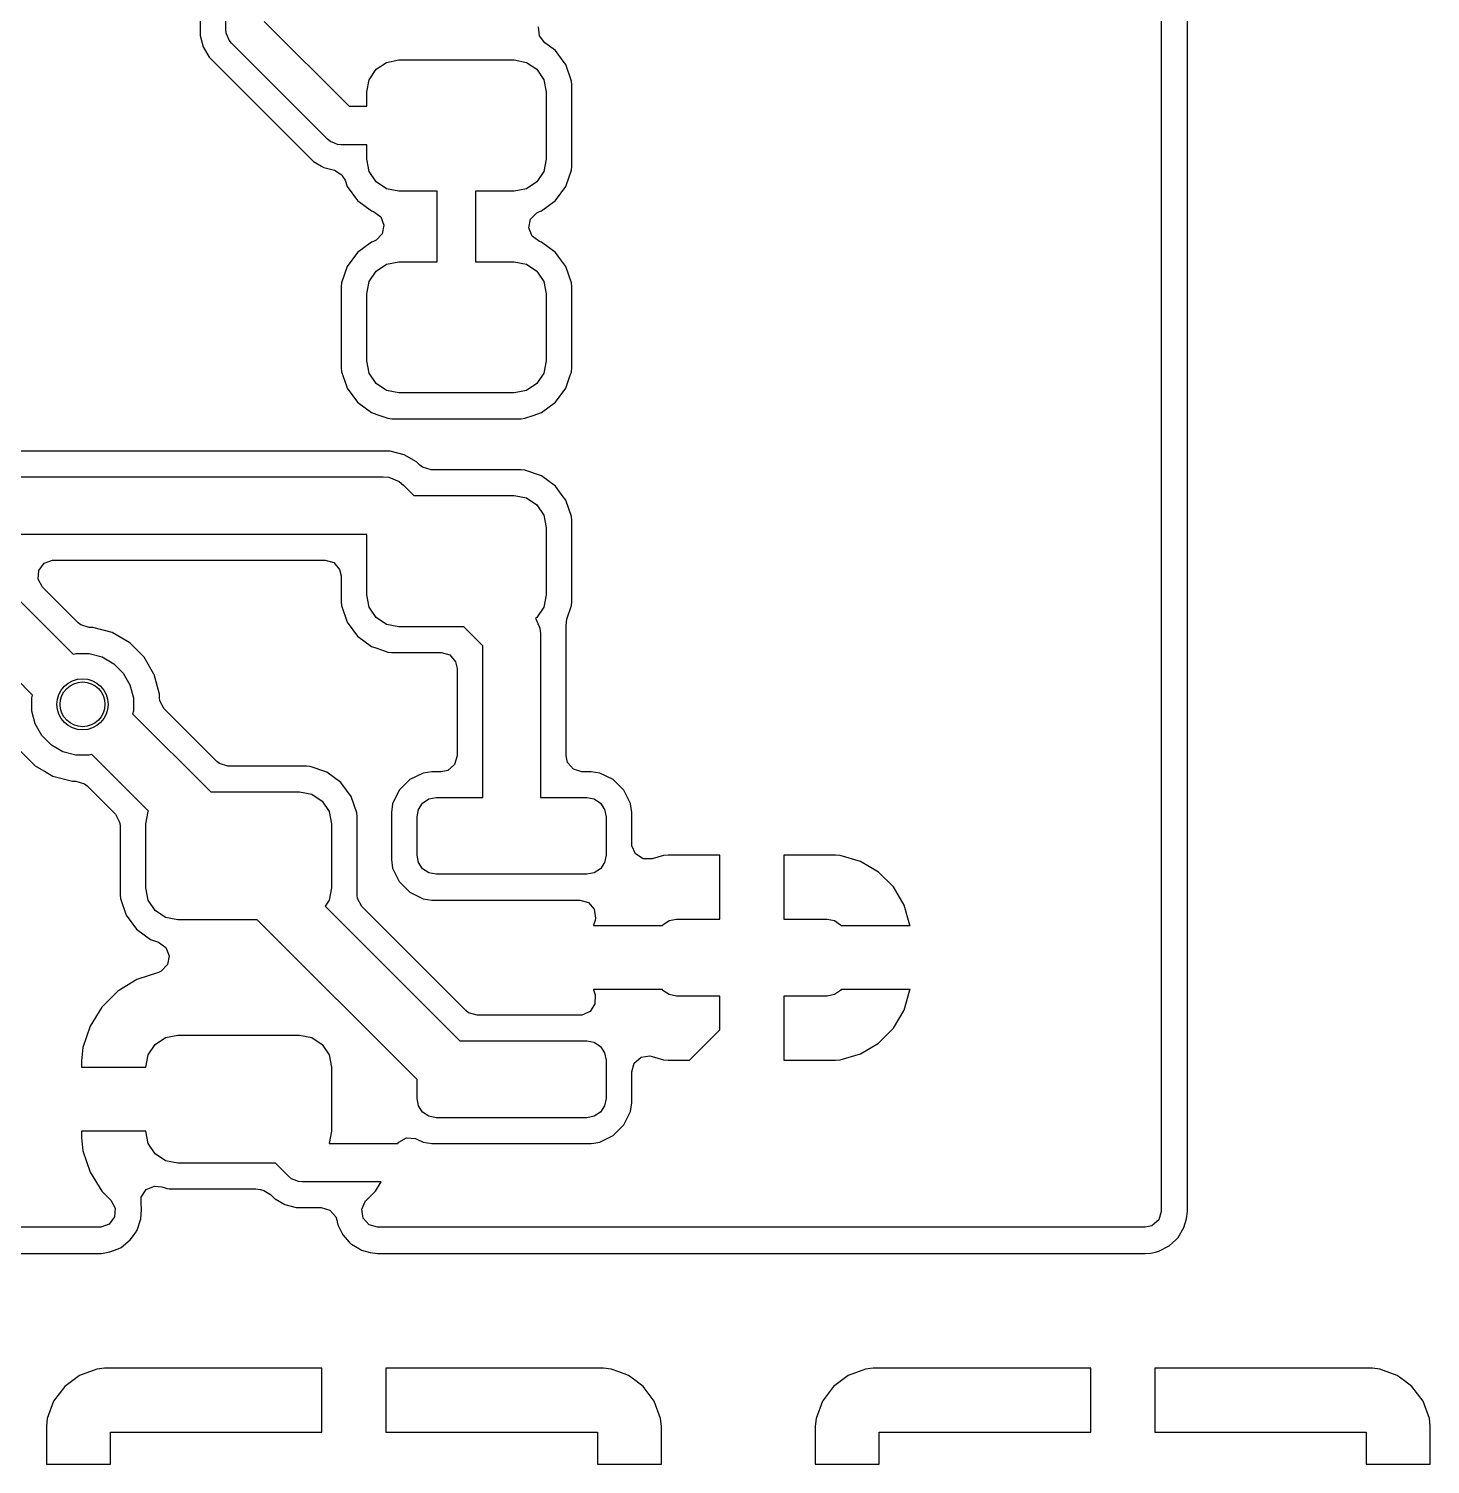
# Model space of a CAD drawing. Header units: inches. Extents: x -2.56 to 2.56, y -2.56 to 2.56.
# Drawn here: x -0.8401 to -0.4094, y 0.7461 to 1.1872 of the extents above; entities that cross this region are included whole.
import ezdxf

# ---------------------------------------------------------------- set-up
doc = ezdxf.new("R2010")
doc.units = ezdxf.units.IN
doc.header["$MEASUREMENT"] = 0
doc.layers.add('BLACK', color=250, linetype='CONTINUOUS')

msp = doc.modelspace()

# ---------------------------------------------------------------- linework, layer by layer
at = {"layer": 'BLACK', "linetype": 'CONTINUOUS'}
for p, q in [((-0.49213, 1.82778), (-0.49213, 0.82378)), ((-0.48404, 1.16741), (-0.48404, 1.32078)), ((-0.77953, 1.18701), (-0.77953, 1.29921)), ((-0.78742, 1.29147), (-0.78742, 1.18519)), ((-0.77941, 1.18586), (-0.77953, 1.18701)), ((-0.76772, 1.18945), (-0.74165, 1.16339)), ((-0.68318, 1.18509), (-0.6834, 1.18784)), ((-0.78742, 1.18519), (-0.78679, 1.18284)), ((-0.78679, 1.18284), (-0.78648, 1.18168)), ((-0.77905, 1.18497), (-0.77941, 1.18586)), ((-0.77853, 1.18373), (-0.77905, 1.18497)), ((-0.7778, 1.18283), (-0.77853, 1.18373)), ((-0.74827, 1.1533), (-0.7778, 1.18283)), ((-0.68152, 1.1829), (-0.68318, 1.18509)), ((-0.67826, 1.1805), (-0.68152, 1.1829)), ((-0.78648, 1.18168), (-0.78648, 1.18168)), ((-0.78648, 1.18168), (-0.78466, 1.17854)), ((-0.78466, 1.17854), (-0.78466, 1.17853)), ((-0.78466, 1.17853), (-0.78466, 1.17853)), ((-0.78466, 1.17853), (-0.75257, 1.14644)), ((-0.6759, 1.1773), (-0.67826, 1.1805)), ((-0.73547, 1.17158), (-0.73334, 1.17477)), ((-0.73334, 1.17477), (-0.73014, 1.17691)), ((-0.73014, 1.17691), (-0.72638, 1.17766)), ((-0.72638, 1.17766), (-0.69094, 1.17766)), ((-0.69094, 1.17766), (-0.68718, 1.17691)), ((-0.68718, 1.17691), (-0.68399, 1.17477)), ((-0.68399, 1.17477), (-0.68185, 1.17158)), ((-0.67509, 1.1762), (-0.6759, 1.1773)), ((-0.67332, 1.17115), (-0.67509, 1.1762)), ((-0.67509, 1.1762), (-0.67509, 1.1762)), ((-0.73622, 1.16781), (-0.73547, 1.17158)), ((-0.68185, 1.17158), (-0.6811, 1.16781)), ((-0.67321, 1.16995), (-0.67332, 1.17115)), ((-0.67332, 1.17115), (-0.67332, 1.17115)), ((-0.67321, 1.14501), (-0.67321, 1.16995)), ((-0.73622, 1.16339), (-0.73622, 1.16781)), ((-0.6811, 1.16781), (-0.6811, 1.14715)), ((-0.48404, 1.08456), (-0.48404, 1.16741)), ((-0.74165, 1.16339), (-0.73622, 1.16339)), ((-0.74738, 1.15257), (-0.74827, 1.1533)), ((-0.74613, 1.15205), (-0.74738, 1.15257)), ((-0.74525, 1.15169), (-0.74613, 1.15205)), ((-0.74409, 1.15157), (-0.74525, 1.15169)), ((-0.73622, 1.15157), (-0.74409, 1.15157)), ((-0.73622, 1.14715), (-0.73622, 1.15157)), ((-0.73547, 1.14338), (-0.73622, 1.14715)), ((-0.6811, 1.14715), (-0.68185, 1.14338)), ((-0.75257, 1.14644), (-0.75009, 1.14501)), ((-0.75009, 1.14501), (-0.74942, 1.14462)), ((-0.74942, 1.14462), (-0.74608, 1.14373)), ((-0.74608, 1.14373), (-0.74592, 1.14367)), ((-0.74592, 1.14367), (-0.74493, 1.14297)), ((-0.74493, 1.14297), (-0.7439, 1.14234)), ((-0.73334, 1.14019), (-0.73547, 1.14338)), ((-0.68185, 1.14338), (-0.68399, 1.14019)), ((-0.67404, 1.14174), (-0.67332, 1.14381)), ((-0.67332, 1.14381), (-0.67321, 1.14501)), ((-0.67332, 1.14381), (-0.67332, 1.14381)), ((-0.7439, 1.14234), (-0.74379, 1.14216)), ((-0.74379, 1.14216), (-0.74368, 1.14208)), ((-0.74368, 1.14208), (-0.74354, 1.14174)), ((-0.74354, 1.14174), (-0.7429, 1.14067)), ((-0.7429, 1.14067), (-0.74224, 1.13876)), ((-0.74224, 1.13876), (-0.73906, 1.13446)), ((-0.73014, 1.13805), (-0.73334, 1.14019)), ((-0.68399, 1.14019), (-0.68718, 1.13805)), ((-0.67826, 1.13446), (-0.67509, 1.13876)), ((-0.67509, 1.13876), (-0.67404, 1.14174)), ((-0.73906, 1.13446), (-0.73476, 1.13129)), ((-0.72638, 1.1373), (-0.73014, 1.13805)), ((-0.71457, 1.1373), (-0.72638, 1.1373)), ((-0.71457, 1.11565), (-0.71457, 1.1373)), ((-0.69094, 1.1373), (-0.70276, 1.1373)), ((-0.70276, 1.1373), (-0.70276, 1.11565)), ((-0.68718, 1.13805), (-0.69094, 1.1373)), ((-0.68256, 1.13129), (-0.67826, 1.13446)), ((-0.73476, 1.13129), (-0.73418, 1.13108)), ((-0.73418, 1.13108), (-0.73194, 1.12948)), ((-0.73194, 1.12948), (-0.73093, 1.12692)), ((-0.68586, 1.12873), (-0.68396, 1.13071)), ((-0.68396, 1.13071), (-0.68314, 1.13108)), ((-0.68314, 1.13108), (-0.68256, 1.13129)), ((-0.73093, 1.12692), (-0.73146, 1.12422)), ((-0.68639, 1.12603), (-0.68586, 1.12873)), ((-0.68538, 1.12347), (-0.68639, 1.12603)), ((-0.73476, 1.12167), (-0.73906, 1.11849)), ((-0.73418, 1.12187), (-0.73476, 1.12167)), ((-0.73476, 1.12167), (-0.73476, 1.12167)), ((-0.73476, 1.12167), (-0.73476, 1.12167)), ((-0.73336, 1.12224), (-0.73418, 1.12187)), ((-0.73146, 1.12422), (-0.73336, 1.12224)), ((-0.68314, 1.12187), (-0.68538, 1.12347)), ((-0.68256, 1.12167), (-0.68314, 1.12187)), ((-0.67826, 1.11849), (-0.68256, 1.12167)), ((-0.68256, 1.12167), (-0.68256, 1.12167)), ((-0.73906, 1.11849), (-0.74224, 1.11419)), ((-0.67657, 1.11619), (-0.67826, 1.11849)), ((-0.67509, 1.11419), (-0.67657, 1.11619)), ((-0.74224, 1.11419), (-0.744, 1.10914)), ((-0.74224, 1.11419), (-0.74224, 1.11419)), ((-0.73547, 1.10957), (-0.73334, 1.11277)), ((-0.73334, 1.11277), (-0.73014, 1.1149)), ((-0.73014, 1.1149), (-0.72638, 1.11565)), ((-0.72638, 1.11565), (-0.71457, 1.11565)), ((-0.70276, 1.11565), (-0.69094, 1.11565)), ((-0.69094, 1.11565), (-0.68718, 1.1149)), ((-0.68718, 1.1149), (-0.68399, 1.11277)), ((-0.68399, 1.11277), (-0.68185, 1.10957)), ((-0.67332, 1.10914), (-0.67509, 1.11419)), ((-0.67509, 1.11419), (-0.67509, 1.11419)), ((-0.744, 1.10914), (-0.74411, 1.10794)), ((-0.74411, 1.10794), (-0.74411, 1.083)), ((-0.744, 1.10914), (-0.744, 1.10914)), ((-0.73622, 1.10581), (-0.73547, 1.10957)), ((-0.68185, 1.10957), (-0.6811, 1.10581)), ((-0.67321, 1.10794), (-0.67332, 1.10914)), ((-0.67332, 1.10914), (-0.67332, 1.10914)), ((-0.67321, 1.083), (-0.67321, 1.10794)), ((-0.73622, 1.08514), (-0.73622, 1.10581)), ((-0.6811, 1.10581), (-0.6811, 1.08514)), ((-0.74411, 1.083), (-0.744, 1.0818)), ((-0.744, 1.0818), (-0.744, 1.0818)), ((-0.744, 1.0818), (-0.74248, 1.07746)), ((-0.73547, 1.08137), (-0.73622, 1.08514)), ((-0.73334, 1.07818), (-0.73547, 1.08137)), ((-0.68185, 1.08137), (-0.68399, 1.07818)), ((-0.6811, 1.08514), (-0.68185, 1.08137)), ((-0.67391, 1.08013), (-0.67332, 1.0818)), ((-0.67332, 1.0818), (-0.67321, 1.083)), ((-0.67332, 1.0818), (-0.67332, 1.0818)), ((-0.48404, 0.93119), (-0.48404, 1.08456)), ((-0.74248, 1.07746), (-0.74224, 1.07676)), ((-0.74224, 1.07676), (-0.73906, 1.07245)), ((-0.73014, 1.07604), (-0.73334, 1.07818)), ((-0.68399, 1.07818), (-0.68718, 1.07604)), ((-0.67826, 1.07245), (-0.67509, 1.07676)), ((-0.67509, 1.07676), (-0.67391, 1.08013)), ((-0.73906, 1.07245), (-0.73476, 1.06928)), ((-0.72638, 1.0753), (-0.73014, 1.07604)), ((-0.69094, 1.0753), (-0.72638, 1.0753)), ((-0.68718, 1.07604), (-0.69094, 1.0753)), ((-0.68256, 1.06928), (-0.67826, 1.07245)), ((-0.73476, 1.06928), (-0.73308, 1.06869)), ((-0.73308, 1.06869), (-0.72971, 1.06751)), ((-0.68761, 1.06751), (-0.68509, 1.0684)), ((-0.68509, 1.0684), (-0.68256, 1.06928)), ((-0.72971, 1.06751), (-0.72851, 1.0674)), ((-0.72851, 1.0674), (-0.72851, 1.0674)), ((-0.72851, 1.0674), (-0.68881, 1.0674)), ((-0.68881, 1.0674), (-0.68761, 1.06751)), ((-0.68761, 1.06751), (-0.68761, 1.06751)), ((-0.72898, 1.05746), (-0.85213, 1.05746)), ((-0.72472, 1.05632), (-0.72898, 1.05746)), ((-0.7209, 1.05411), (-0.72472, 1.05632)), ((-0.7199, 1.05312), (-0.7209, 1.05411)), ((-0.7209, 1.05411), (-0.7209, 1.05411)), ((-0.71909, 1.05247), (-0.7199, 1.05312)), ((-0.71645, 1.05169), (-0.71909, 1.05247)), ((-0.68881, 1.05169), (-0.71645, 1.05169)), ((-0.68761, 1.05158), (-0.68881, 1.05169)), ((-0.68881, 1.05169), (-0.68881, 1.05169)), ((-0.68256, 1.04981), (-0.68761, 1.05158)), ((-0.85433, 1.04957), (-0.73118, 1.04957)), ((-0.73118, 1.04957), (-0.72945, 1.0494)), ((-0.72945, 1.0494), (-0.72945, 1.0494)), ((-0.72945, 1.0494), (-0.72626, 1.04807)), ((-0.72626, 1.04807), (-0.72492, 1.04697)), ((-0.72492, 1.04697), (-0.72174, 1.0438)), ((-0.67826, 1.04664), (-0.68256, 1.04981)), ((-0.68256, 1.04981), (-0.68256, 1.04981)), ((-0.67614, 1.04377), (-0.67826, 1.04664)), ((-0.72174, 1.0438), (-0.69094, 1.0438)), ((-0.69094, 1.0438), (-0.68718, 1.04305)), ((-0.68718, 1.04305), (-0.68399, 1.04092)), ((-0.67509, 1.04234), (-0.67614, 1.04377)), ((-0.67332, 1.03729), (-0.67509, 1.04234)), ((-0.67509, 1.04234), (-0.67509, 1.04234)), ((-0.68399, 1.04092), (-0.68185, 1.03772)), ((-0.68185, 1.03772), (-0.6811, 1.03396)), ((-0.67321, 1.03609), (-0.67332, 1.03729)), ((-0.67332, 1.03729), (-0.67332, 1.03729)), ((-0.6811, 1.03396), (-0.6811, 1.01329)), ((-0.67321, 1.01115), (-0.67321, 1.03609)), ((-0.73622, 1.03185), (-0.85433, 1.03185)), ((-0.73622, 1.01329), (-0.73622, 1.03185)), ((-0.83534, 1.02298), (-0.83277, 1.02394)), ((-0.83277, 1.02394), (-0.83242, 1.02396)), ((-0.83242, 1.02396), (-0.749, 1.02396)), ((-0.749, 1.02396), (-0.74636, 1.02318)), ((-0.83719, 1.01804), (-0.83699, 1.02078)), ((-0.83699, 1.02078), (-0.83534, 1.02298)), ((-0.74636, 1.02318), (-0.74456, 1.0211)), ((-0.74456, 1.0211), (-0.74411, 1.01907)), ((-0.84838, 1.01697), (-0.82641, 0.995)), ((-0.83587, 1.01562), (-0.83719, 1.01804)), ((-0.82492, 1.00468), (-0.83587, 1.01562)), ((-0.74411, 1.01907), (-0.74411, 1.01115)), ((-0.74411, 1.01115), (-0.744, 1.00995)), ((-0.73547, 1.00952), (-0.73622, 1.01329)), ((-0.6811, 1.01329), (-0.68185, 1.00952)), ((-0.67332, 1.00995), (-0.67321, 1.01115)), ((-0.744, 1.00995), (-0.744, 1.00995)), ((-0.744, 1.00995), (-0.74224, 1.00491)), ((-0.73334, 1.00633), (-0.73547, 1.00952)), ((-0.73014, 1.00419), (-0.73334, 1.00633)), ((-0.68399, 1.00633), (-0.68433, 1.0061)), ((-0.68433, 1.0061), (-0.68329, 1.00357)), ((-0.68185, 1.00952), (-0.68399, 1.00633)), ((-0.67477, 1.00582), (-0.67332, 1.00995)), ((-0.67332, 1.00995), (-0.67332, 1.00995)), ((-0.83894, 0.98247), (-0.85831, 1.00185)), ((-0.82411, 1.00402), (-0.82492, 1.00468)), ((-0.82147, 1.00325), (-0.82411, 1.00402)), ((-0.82043, 1.00325), (-0.82147, 1.00325)), ((-0.81442, 1.00164), (-0.82043, 1.00325)), ((-0.82043, 1.00325), (-0.82043, 1.00325)), ((-0.80903, 0.99852), (-0.81442, 1.00164)), ((-0.81442, 1.00164), (-0.81442, 1.00164)), ((-0.81442, 1.00164), (-0.81442, 1.00164)), ((-0.74224, 1.00491), (-0.74224, 1.00491)), ((-0.74224, 1.00491), (-0.73906, 1.0006)), ((-0.72638, 1.00344), (-0.73014, 1.00419)), ((-0.70644, 1.00344), (-0.72638, 1.00344)), ((-0.70591, 1.00291), (-0.70644, 1.00344)), ((-0.70059, 0.99759), (-0.70591, 1.00291)), ((-0.68329, 1.00357), (-0.68305, 1.00299)), ((-0.68305, 1.00299), (-0.68288, 1.00126)), ((-0.675, 1.00357), (-0.67498, 1.00371)), ((-0.67498, 1.00347), (-0.675, 1.00357)), ((-0.67498, 1.00379), (-0.67477, 1.00582)), ((-0.67498, 1.00371), (-0.67498, 1.00379)), ((-0.67498, 1.00379), (-0.67498, 1.00379)), ((-0.67498, 0.96376), (-0.67498, 1.00347)), ((-0.80463, 0.99412), (-0.80903, 0.99852)), ((-0.80903, 0.99852), (-0.80903, 0.99852)), ((-0.73906, 1.0006), (-0.73476, 0.99743)), ((-0.73476, 0.99743), (-0.73308, 0.99684)), ((-0.70059, 0.95099), (-0.70059, 0.99759)), ((-0.68288, 1.00126), (-0.68288, 0.95099)), ((-0.82641, 0.995), (-0.8256, 0.99522)), ((-0.8256, 0.99522), (-0.82149, 0.99522)), ((-0.82149, 0.99522), (-0.81752, 0.99416)), ((-0.81752, 0.99416), (-0.81396, 0.9921)), ((-0.8016, 0.98889), (-0.80463, 0.99412)), ((-0.80463, 0.99412), (-0.80463, 0.99412)), ((-0.73308, 0.99684), (-0.72971, 0.99566)), ((-0.72971, 0.99566), (-0.72851, 0.99555)), ((-0.72851, 0.99555), (-0.72851, 0.99555)), ((-0.72851, 0.99555), (-0.71337, 0.99555)), ((-0.71337, 0.99555), (-0.71073, 0.99478)), ((-0.71073, 0.99478), (-0.70893, 0.9927)), ((-0.70893, 0.9927), (-0.70849, 0.99067)), ((-0.81396, 0.9921), (-0.81105, 0.98919)), ((-0.81105, 0.98919), (-0.80899, 0.98563)), ((-0.80151, 0.98873), (-0.8016, 0.98889)), ((-0.7999, 0.98272), (-0.80151, 0.98873)), ((-0.70849, 0.99067), (-0.70849, 0.96376)), ((-0.80899, 0.98563), (-0.80793, 0.98166)), ((-0.83916, 0.98166), (-0.83894, 0.98247)), ((-0.83916, 0.97755), (-0.83916, 0.98166)), ((-0.80793, 0.98166), (-0.80793, 0.97755)), ((-0.7999, 0.98168), (-0.7999, 0.98272)), ((-0.7999, 0.98272), (-0.7999, 0.98272)), ((-0.79979, 0.98064), (-0.7999, 0.98168)), ((-0.79847, 0.97823), (-0.79979, 0.98064)), ((-0.83809, 0.97358), (-0.83916, 0.97755)), ((-0.80793, 0.97755), (-0.80815, 0.97674)), ((-0.80815, 0.97674), (-0.78417, 0.95276)), ((-0.78233, 0.96208), (-0.79847, 0.97823)), ((-0.83604, 0.97002), (-0.83809, 0.97358)), ((-0.83313, 0.96711), (-0.83604, 0.97002)), ((-0.82957, 0.96506), (-0.83313, 0.96711)), ((-0.84246, 0.96509), (-0.83806, 0.96069)), ((-0.8256, 0.96399), (-0.82957, 0.96506)), ((-0.82149, 0.96399), (-0.8256, 0.96399)), ((-0.82068, 0.96421), (-0.82149, 0.96399)), ((-0.80329, 0.94682), (-0.82068, 0.96421)), ((-0.78151, 0.96142), (-0.78233, 0.96208)), ((-0.70849, 0.96376), (-0.70926, 0.96113)), ((-0.67454, 0.96174), (-0.67498, 0.96376)), ((-0.83806, 0.96069), (-0.83806, 0.96069)), ((-0.83806, 0.96069), (-0.83806, 0.96069)), ((-0.83806, 0.96069), (-0.83474, 0.95877)), ((-0.83474, 0.95877), (-0.83267, 0.95758)), ((-0.83267, 0.95758), (-0.82666, 0.95596)), ((-0.77887, 0.96065), (-0.78151, 0.96142)), ((-0.75475, 0.96065), (-0.77887, 0.96065)), ((-0.75356, 0.96054), (-0.75475, 0.96065)), ((-0.75475, 0.96065), (-0.75475, 0.96065)), ((-0.74851, 0.95877), (-0.75356, 0.96054)), ((-0.74421, 0.9556), (-0.74851, 0.95877)), ((-0.74851, 0.95877), (-0.74851, 0.95877)), ((-0.71886, 0.95849), (-0.723, 0.95647)), ((-0.71618, 0.95888), (-0.71886, 0.95849)), ((-0.71337, 0.95888), (-0.71618, 0.95888)), ((-0.71134, 0.95932), (-0.71337, 0.95888)), ((-0.70926, 0.96113), (-0.71134, 0.95932)), ((-0.67274, 0.95966), (-0.67454, 0.96174)), ((-0.6701, 0.95888), (-0.67274, 0.95966)), ((-0.6673, 0.95888), (-0.6701, 0.95888)), ((-0.66461, 0.95849), (-0.6673, 0.95888)), ((-0.6673, 0.95888), (-0.6673, 0.95888)), ((-0.66048, 0.95647), (-0.66461, 0.95849)), ((-0.82666, 0.95596), (-0.82561, 0.95596)), ((-0.82561, 0.95596), (-0.82298, 0.95519)), ((-0.82298, 0.95519), (-0.82216, 0.95453)), ((-0.82216, 0.95453), (-0.81346, 0.94583)), ((-0.74245, 0.95321), (-0.74421, 0.9556)), ((-0.74103, 0.95129), (-0.74245, 0.95321)), ((-0.72625, 0.95321), (-0.72827, 0.94908)), ((-0.723, 0.95647), (-0.72625, 0.95321)), ((-0.65722, 0.95321), (-0.66048, 0.95647)), ((-0.65522, 0.94912), (-0.65722, 0.95321)), ((-0.65722, 0.95321), (-0.65722, 0.95321)), ((-0.65722, 0.95321), (-0.65722, 0.95321)), ((-0.78417, 0.95276), (-0.75689, 0.95276)), ((-0.75689, 0.95276), (-0.75312, 0.95201)), ((-0.75312, 0.95201), (-0.74993, 0.94987)), ((-0.74993, 0.94987), (-0.7478, 0.94668)), ((-0.73927, 0.94625), (-0.74103, 0.95129)), ((-0.74103, 0.95129), (-0.74103, 0.95129)), ((-0.72827, 0.94908), (-0.72866, 0.94639)), ((-0.72032, 0.94734), (-0.71904, 0.94926)), ((-0.71904, 0.94926), (-0.71713, 0.95054)), ((-0.71713, 0.95054), (-0.71487, 0.95099)), ((-0.71487, 0.95099), (-0.70059, 0.95099)), ((-0.68288, 0.95099), (-0.66861, 0.95099)), ((-0.66861, 0.95099), (-0.66635, 0.95054)), ((-0.66635, 0.95054), (-0.66443, 0.94926)), ((-0.66443, 0.94926), (-0.66315, 0.94734)), ((-0.6552, 0.94908), (-0.65522, 0.94912)), ((-0.65481, 0.94639), (-0.6552, 0.94908)), ((-0.81346, 0.94583), (-0.81214, 0.94342)), ((-0.80413, 0.94291), (-0.80338, 0.94668)), ((-0.80338, 0.94668), (-0.80329, 0.94682)), ((-0.7478, 0.94668), (-0.74705, 0.94291)), ((-0.73915, 0.94505), (-0.73927, 0.94625)), ((-0.73927, 0.94625), (-0.73927, 0.94625)), ((-0.73915, 0.92098), (-0.73915, 0.94505)), ((-0.72866, 0.94639), (-0.72866, 0.93196)), ((-0.72077, 0.94508), (-0.72032, 0.94734)), ((-0.72077, 0.93327), (-0.72077, 0.94508)), ((-0.66315, 0.94734), (-0.6627, 0.94508)), ((-0.6627, 0.94508), (-0.6627, 0.93327)), ((-0.65481, 0.93684), (-0.65481, 0.94639)), ((-0.81214, 0.94342), (-0.81203, 0.94238)), ((-0.81203, 0.94238), (-0.81203, 0.92109)), ((-0.80413, 0.92323), (-0.80413, 0.94291)), ((-0.74705, 0.94291), (-0.74705, 0.92323)), ((-0.65476, 0.93615), (-0.65481, 0.93684)), ((-0.65362, 0.93365), (-0.65476, 0.93615)), ((-0.72866, 0.93196), (-0.72827, 0.92928)), ((-0.72032, 0.93101), (-0.72077, 0.93327)), ((-0.71904, 0.9291), (-0.72032, 0.93101)), ((-0.66315, 0.93101), (-0.66443, 0.9291)), ((-0.6627, 0.93327), (-0.66315, 0.93101)), ((-0.65131, 0.93215), (-0.65362, 0.93365)), ((-0.64856, 0.93215), (-0.65131, 0.93215)), ((-0.64508, 0.93316), (-0.64856, 0.93215)), ((-0.64363, 0.93327), (-0.64508, 0.93316)), ((-0.64508, 0.93316), (-0.64508, 0.93316)), ((-0.62776, 0.93327), (-0.64363, 0.93327)), ((-0.62776, 0.91359), (-0.62776, 0.93327)), ((-0.5922, 0.93327), (-0.60807, 0.93327)), ((-0.60807, 0.93327), (-0.60807, 0.91359)), ((-0.59075, 0.93316), (-0.5922, 0.93327)), ((-0.58454, 0.93135), (-0.59075, 0.93316)), ((-0.59075, 0.93316), (-0.59075, 0.93316)), ((-0.57898, 0.92806), (-0.58454, 0.93135)), ((-0.58454, 0.93135), (-0.58454, 0.93135)), ((-0.48404, 0.84834), (-0.48404, 0.93119)), ((-0.72827, 0.92928), (-0.72625, 0.92514)), ((-0.71713, 0.92782), (-0.71904, 0.9291)), ((-0.71487, 0.92737), (-0.71713, 0.92782)), ((-0.66861, 0.92737), (-0.71487, 0.92737)), ((-0.66635, 0.92782), (-0.66861, 0.92737)), ((-0.66443, 0.9291), (-0.66635, 0.92782)), ((-0.57441, 0.92349), (-0.57898, 0.92806)), ((-0.57898, 0.92806), (-0.57898, 0.92806)), ((-0.80338, 0.91946), (-0.80413, 0.92323)), ((-0.74705, 0.92323), (-0.7478, 0.91946)), ((-0.72625, 0.92514), (-0.723, 0.92189)), ((-0.57111, 0.91793), (-0.57441, 0.92349)), ((-0.57441, 0.92349), (-0.57441, 0.92349)), ((-0.81203, 0.92109), (-0.81192, 0.91989)), ((-0.81192, 0.91989), (-0.81192, 0.91989)), ((-0.81192, 0.91989), (-0.81015, 0.91485)), ((-0.80125, 0.91627), (-0.80338, 0.91946)), ((-0.7478, 0.91946), (-0.74903, 0.91762)), ((-0.73913, 0.92098), (-0.73915, 0.92098)), ((-0.73904, 0.91989), (-0.73913, 0.92098)), ((-0.73773, 0.91748), (-0.73904, 0.91989)), ((-0.723, 0.92189), (-0.723, 0.92189)), ((-0.723, 0.92189), (-0.723, 0.92189)), ((-0.723, 0.92189), (-0.71886, 0.91986)), ((-0.71886, 0.91986), (-0.71752, 0.91967)), ((-0.71752, 0.91967), (-0.71618, 0.91947)), ((-0.71618, 0.91947), (-0.67077, 0.91947)), ((-0.67077, 0.91947), (-0.66813, 0.9187)), ((-0.66813, 0.9187), (-0.66633, 0.91662)), ((-0.56931, 0.91172), (-0.57111, 0.91793)), ((-0.81015, 0.91485), (-0.81015, 0.91485)), ((-0.81015, 0.91485), (-0.80697, 0.91055)), ((-0.79806, 0.91414), (-0.80125, 0.91627)), ((-0.79429, 0.91339), (-0.79806, 0.91414)), ((-0.76985, 0.91339), (-0.79429, 0.91339)), ((-0.72077, 0.86431), (-0.76985, 0.91339)), ((-0.74903, 0.91762), (-0.7076, 0.87619)), ((-0.70576, 0.88551), (-0.73773, 0.91748)), ((-0.66633, 0.91662), (-0.66594, 0.9139)), ((-0.66594, 0.9139), (-0.66608, 0.91323)), ((-0.64331, 0.91314), (-0.64105, 0.91359)), ((-0.64105, 0.91359), (-0.62776, 0.91359)), ((-0.60807, 0.91359), (-0.59479, 0.91359)), ((-0.59479, 0.91359), (-0.59253, 0.91314)), ((-0.80697, 0.91055), (-0.80267, 0.90737)), ((-0.66652, 0.91172), (-0.66653, 0.91162)), ((-0.66653, 0.91162), (-0.66653, 0.91162)), ((-0.66653, 0.91162), (-0.64538, 0.91162)), ((-0.66608, 0.91323), (-0.66652, 0.91172)), ((-0.64538, 0.91162), (-0.64522, 0.91186)), ((-0.64522, 0.91186), (-0.64331, 0.91314)), ((-0.59253, 0.91314), (-0.59061, 0.91186)), ((-0.59061, 0.91186), (-0.59045, 0.91162)), ((-0.59045, 0.91162), (-0.5693, 0.91162)), ((-0.5693, 0.91162), (-0.56931, 0.91172)), ((-0.5693, 0.91162), (-0.5693, 0.91162)), ((-0.80267, 0.90737), (-0.80016, 0.90649)), ((-0.80016, 0.90649), (-0.79792, 0.90489)), ((-0.79792, 0.90489), (-0.79691, 0.90233)), ((-0.79691, 0.90233), (-0.79744, 0.89963)), ((-0.80023, 0.89725), (-0.80686, 0.89505)), ((-0.79934, 0.89765), (-0.80023, 0.89725)), ((-0.79744, 0.89963), (-0.79934, 0.89765)), ((-0.81273, 0.89143), (-0.81761, 0.88655)), ((-0.80686, 0.89505), (-0.81273, 0.89143)), ((-0.80686, 0.89505), (-0.80686, 0.89505)), ((-0.64538, 0.89193), (-0.66653, 0.89193)), ((-0.66653, 0.89193), (-0.66653, 0.89193)), ((-0.66653, 0.89193), (-0.66652, 0.89184)), ((-0.66652, 0.89184), (-0.66608, 0.89032)), ((-0.64522, 0.8917), (-0.64538, 0.89193)), ((-0.64331, 0.89041), (-0.64522, 0.8917)), ((-0.59061, 0.8917), (-0.59253, 0.89041)), ((-0.59045, 0.89193), (-0.59061, 0.8917)), ((-0.5693, 0.89193), (-0.59045, 0.89193)), ((-0.57111, 0.88563), (-0.56931, 0.89184)), ((-0.56931, 0.89184), (-0.5693, 0.89193)), ((-0.5693, 0.89193), (-0.5693, 0.89193)), ((-0.66609, 0.88757), (-0.66759, 0.88526)), ((-0.66608, 0.89032), (-0.66609, 0.88757)), ((-0.64105, 0.88997), (-0.64331, 0.89041)), ((-0.62776, 0.88997), (-0.64105, 0.88997)), ((-0.62776, 0.87961), (-0.62776, 0.88997)), ((-0.59479, 0.88997), (-0.60807, 0.88997)), ((-0.60807, 0.88997), (-0.60807, 0.87028)), ((-0.59253, 0.89041), (-0.59479, 0.88997)), ((-0.81761, 0.88655), (-0.82123, 0.88067)), ((-0.70494, 0.88485), (-0.70576, 0.88551)), ((-0.7023, 0.88408), (-0.70494, 0.88485)), ((-0.67077, 0.88408), (-0.7023, 0.88408)), ((-0.67009, 0.88413), (-0.67077, 0.88408)), ((-0.66759, 0.88526), (-0.67009, 0.88413)), ((-0.57441, 0.88006), (-0.57111, 0.88563)), ((-0.82123, 0.88067), (-0.82341, 0.87412)), ((-0.82123, 0.88067), (-0.82123, 0.88067)), ((-0.79806, 0.8772), (-0.79429, 0.87795)), ((-0.79429, 0.87795), (-0.75689, 0.87795)), ((-0.75689, 0.87795), (-0.75312, 0.8772)), ((-0.63709, 0.87028), (-0.62776, 0.87961)), ((-0.57898, 0.87549), (-0.57441, 0.88006)), ((-0.57441, 0.88006), (-0.57441, 0.88006)), ((-0.82341, 0.87412), (-0.82382, 0.87008)), ((-0.82341, 0.87412), (-0.82341, 0.87412)), ((-0.80338, 0.87188), (-0.80125, 0.87507)), ((-0.80125, 0.87507), (-0.79806, 0.8772)), ((-0.75312, 0.8772), (-0.74993, 0.87507)), ((-0.74993, 0.87507), (-0.7478, 0.87188)), ((-0.7076, 0.87619), (-0.66861, 0.87619)), ((-0.66861, 0.87619), (-0.66635, 0.87574)), ((-0.66635, 0.87574), (-0.66443, 0.87446)), ((-0.66443, 0.87446), (-0.66315, 0.87254)), ((-0.58454, 0.8722), (-0.57898, 0.87549)), ((-0.57898, 0.87549), (-0.57898, 0.87549)), ((-0.82382, 0.87008), (-0.82382, 0.86811)), ((-0.80413, 0.86811), (-0.80338, 0.87188)), ((-0.7478, 0.87188), (-0.74705, 0.86811)), ((-0.66315, 0.87254), (-0.6627, 0.87028)), ((-0.6627, 0.87028), (-0.6627, 0.85847)), ((-0.65481, 0.86672), (-0.65403, 0.86936)), ((-0.65403, 0.86936), (-0.65195, 0.87116)), ((-0.65195, 0.87116), (-0.64923, 0.87155)), ((-0.64923, 0.87155), (-0.64856, 0.87141)), ((-0.64856, 0.87141), (-0.64508, 0.87039)), ((-0.64508, 0.87039), (-0.64508, 0.87039)), ((-0.64508, 0.87039), (-0.64363, 0.87028)), ((-0.64363, 0.87028), (-0.64363, 0.87028)), ((-0.64363, 0.87028), (-0.63709, 0.87028)), ((-0.60807, 0.87028), (-0.5922, 0.87028)), ((-0.5922, 0.87028), (-0.59075, 0.87039)), ((-0.5922, 0.87028), (-0.5922, 0.87028)), ((-0.59075, 0.87039), (-0.58454, 0.8722)), ((-0.59075, 0.87039), (-0.59075, 0.87039)), ((-0.58454, 0.8722), (-0.58454, 0.8722)), ((-0.82382, 0.86811), (-0.80413, 0.86811)), ((-0.74705, 0.86811), (-0.74705, 0.84843)), ((-0.65481, 0.85716), (-0.65481, 0.86672)), ((-0.72077, 0.85847), (-0.72077, 0.86431)), ((-0.72032, 0.85621), (-0.72077, 0.85847)), ((-0.71904, 0.85429), (-0.72032, 0.85621)), ((-0.66315, 0.85621), (-0.66443, 0.85429)), ((-0.6627, 0.85847), (-0.66315, 0.85621)), ((-0.6552, 0.85448), (-0.65481, 0.85716)), ((-0.71713, 0.85301), (-0.71904, 0.85429)), ((-0.71487, 0.85256), (-0.71713, 0.85301)), ((-0.66861, 0.85256), (-0.71487, 0.85256)), ((-0.66635, 0.85301), (-0.66861, 0.85256)), ((-0.66443, 0.85429), (-0.66635, 0.85301)), ((-0.65722, 0.85034), (-0.6552, 0.85448)), ((-0.80413, 0.84843), (-0.82382, 0.84843)), ((-0.82382, 0.84843), (-0.82382, 0.84646)), ((-0.80338, 0.84466), (-0.80413, 0.84843)), ((-0.74705, 0.84843), (-0.7478, 0.84466)), ((-0.66461, 0.84506), (-0.66048, 0.84708)), ((-0.66048, 0.84708), (-0.65722, 0.85034)), ((-0.48404, 0.82378), (-0.48404, 0.84834)), ((-0.82382, 0.84646), (-0.82341, 0.84241)), ((-0.80125, 0.84147), (-0.80338, 0.84466)), ((-0.7478, 0.84466), (-0.7478, 0.84465)), ((-0.7478, 0.84465), (-0.72664, 0.84465)), ((-0.72664, 0.84465), (-0.72641, 0.84507)), ((-0.72641, 0.84507), (-0.724, 0.8464)), ((-0.724, 0.8464), (-0.72126, 0.84621)), ((-0.72126, 0.84621), (-0.72081, 0.84601)), ((-0.72081, 0.84601), (-0.71886, 0.84506)), ((-0.71886, 0.84506), (-0.71618, 0.84467)), ((-0.71618, 0.84467), (-0.71618, 0.84467)), ((-0.71618, 0.84467), (-0.6673, 0.84467)), ((-0.6673, 0.84467), (-0.6664, 0.8448)), ((-0.6664, 0.8448), (-0.66461, 0.84506)), ((-0.82341, 0.84241), (-0.82123, 0.83586)), ((-0.79806, 0.83933), (-0.80125, 0.84147)), ((-0.79429, 0.83858), (-0.79806, 0.83933)), ((-0.76426, 0.83858), (-0.79429, 0.83858)), ((-0.76024, 0.83457), (-0.76426, 0.83858)), ((-0.82123, 0.83586), (-0.82123, 0.83586)), ((-0.82123, 0.83586), (-0.81761, 0.82999)), ((-0.75935, 0.83383), (-0.76024, 0.83457)), ((-0.75852, 0.83349), (-0.75935, 0.83383)), ((-0.81761, 0.82999), (-0.81486, 0.82723)), ((-0.80548, 0.82817), (-0.80397, 0.83047)), ((-0.80397, 0.83047), (-0.80146, 0.83158)), ((-0.80146, 0.83158), (-0.7992, 0.83135)), ((-0.7992, 0.83135), (-0.79851, 0.83111)), ((-0.79851, 0.83111), (-0.79763, 0.8308)), ((-0.79763, 0.8308), (-0.79763, 0.8308)), ((-0.79763, 0.8308), (-0.7969, 0.83073)), ((-0.7969, 0.83073), (-0.79643, 0.83069)), ((-0.79643, 0.83069), (-0.79643, 0.83069)), ((-0.79643, 0.83069), (-0.77025, 0.83069)), ((-0.77025, 0.83069), (-0.76897, 0.83051)), ((-0.76897, 0.83051), (-0.76888, 0.83049)), ((-0.76888, 0.83049), (-0.76788, 0.8302)), ((-0.76788, 0.8302), (-0.76581, 0.82897)), ((-0.75722, 0.83295), (-0.75852, 0.83349)), ((-0.75607, 0.83284), (-0.75722, 0.83295)), ((-0.73181, 0.83284), (-0.75607, 0.83284)), ((-0.73633, 0.82723), (-0.73357, 0.82999)), ((-0.73357, 0.82999), (-0.73181, 0.83284)), ((-0.81486, 0.82723), (-0.81354, 0.82482)), ((-0.80551, 0.82542), (-0.80548, 0.82817)), ((-0.80546, 0.82523), (-0.80551, 0.82542)), ((-0.80547, 0.82424), (-0.80546, 0.82523)), ((-0.76581, 0.82897), (-0.76454, 0.8277)), ((-0.76454, 0.8277), (-0.76451, 0.82768)), ((-0.76451, 0.82768), (-0.76441, 0.82763)), ((-0.76441, 0.82763), (-0.76139, 0.82589)), ((-0.76139, 0.82589), (-0.76139, 0.82589)), ((-0.76139, 0.82589), (-0.75788, 0.82495)), ((-0.73771, 0.82447), (-0.73656, 0.82698)), ((-0.73656, 0.82698), (-0.73633, 0.82723)), ((-0.81373, 0.82207), (-0.81538, 0.81987)), ((-0.81354, 0.82482), (-0.81373, 0.82207)), ((-0.80671, 0.81805), (-0.80566, 0.8215)), ((-0.80566, 0.8215), (-0.80547, 0.82424)), ((-0.75788, 0.82495), (-0.75788, 0.82495)), ((-0.75788, 0.82495), (-0.75018, 0.82495)), ((-0.75018, 0.82495), (-0.74754, 0.82417)), ((-0.74754, 0.82417), (-0.74574, 0.82209)), ((-0.74574, 0.82209), (-0.74534, 0.82076)), ((-0.74534, 0.82076), (-0.74532, 0.8206)), ((-0.74532, 0.8206), (-0.74532, 0.8206)), ((-0.74532, 0.8206), (-0.74532, 0.8206)), ((-0.74532, 0.8206), (-0.74532, 0.8206)), ((-0.74532, 0.8206), (-0.74512, 0.81963)), ((-0.73731, 0.82175), (-0.73771, 0.82447)), ((-0.73551, 0.81967), (-0.73731, 0.82175)), ((-0.4929, 0.82114), (-0.49498, 0.81934)), ((-0.49213, 0.82378), (-0.4929, 0.82114)), ((-0.48514, 0.81886), (-0.48436, 0.8215)), ((-0.48436, 0.8215), (-0.48404, 0.82378)), ((-0.81831, 0.8189), (-0.84349, 0.8189)), ((-0.81796, 0.81891), (-0.81831, 0.8189)), ((-0.81538, 0.81987), (-0.81796, 0.81891)), ((-0.80891, 0.81502), (-0.80726, 0.81722)), ((-0.80726, 0.81722), (-0.80671, 0.81805)), ((-0.74512, 0.81963), (-0.74384, 0.81722)), ((-0.74384, 0.81722), (-0.74343, 0.81645)), ((-0.74343, 0.81645), (-0.74343, 0.81645)), ((-0.74343, 0.81645), (-0.74163, 0.81437)), ((-0.73287, 0.8189), (-0.73551, 0.81967)), ((-0.49701, 0.8189), (-0.73287, 0.8189)), ((-0.49498, 0.81934), (-0.49701, 0.8189)), ((-0.4869, 0.81572), (-0.48514, 0.81886)), ((-0.81513, 0.81133), (-0.81256, 0.81229)), ((-0.81256, 0.81229), (-0.81165, 0.81269)), ((-0.81165, 0.81269), (-0.80891, 0.81502)), ((-0.74163, 0.81437), (-0.74102, 0.81376)), ((-0.74102, 0.81376), (-0.74093, 0.81367)), ((-0.74093, 0.81367), (-0.74093, 0.81367)), ((-0.74093, 0.81367), (-0.74093, 0.81367)), ((-0.74093, 0.81367), (-0.73846, 0.81228)), ((-0.73846, 0.81228), (-0.73779, 0.81191)), ((-0.73779, 0.81191), (-0.73515, 0.81113)), ((-0.49286, 0.81153), (-0.48968, 0.81322)), ((-0.48968, 0.81322), (-0.4876, 0.81503)), ((-0.4876, 0.81503), (-0.4869, 0.81572)), ((-0.84348, 0.81081), (-0.81831, 0.81081)), ((-0.81831, 0.81081), (-0.81831, 0.81081)), ((-0.81831, 0.81081), (-0.81829, 0.81081)), ((-0.81829, 0.81081), (-0.81802, 0.81081)), ((-0.81802, 0.81081), (-0.81767, 0.81082)), ((-0.81767, 0.81082), (-0.81513, 0.81133)), ((-0.73515, 0.81113), (-0.73287, 0.81081)), ((-0.73287, 0.81081), (-0.49701, 0.81081)), ((-0.49701, 0.81081), (-0.49529, 0.81099)), ((-0.49701, 0.81081), (-0.49701, 0.81081)), ((-0.49529, 0.81099), (-0.49387, 0.8113)), ((-0.49387, 0.8113), (-0.49326, 0.81143)), ((-0.49326, 0.81143), (-0.49286, 0.81153)), ((-0.49326, 0.81143), (-0.49326, 0.81143)), ((-0.49326, 0.81143), (-0.49326, 0.81143)), ((-0.82449, 0.77336), (-0.82902, 0.76997)), ((-0.81919, 0.77534), (-0.82449, 0.77336)), ((-0.82449, 0.77336), (-0.82449, 0.77336)), ((-0.81684, 0.77559), (-0.81919, 0.77534)), ((-0.81919, 0.77534), (-0.81919, 0.77534)), ((-0.75, 0.77559), (-0.81684, 0.77559)), ((-0.75, 0.75591), (-0.75, 0.77559)), ((-0.66347, 0.77559), (-0.73031, 0.77559)), ((-0.73031, 0.77559), (-0.73031, 0.75591)), ((-0.66113, 0.77534), (-0.66347, 0.77559)), ((-0.66347, 0.77559), (-0.66347, 0.77559)), ((-0.65848, 0.77435), (-0.66113, 0.77534)), ((-0.66113, 0.77534), (-0.66113, 0.77534)), ((-0.65582, 0.77336), (-0.65848, 0.77435)), ((-0.65357, 0.77167), (-0.65582, 0.77336)), ((-0.65582, 0.77336), (-0.65582, 0.77336)), ((-0.58827, 0.77336), (-0.5928, 0.76997)), ((-0.58297, 0.77534), (-0.58827, 0.77336)), ((-0.58827, 0.77336), (-0.58827, 0.77336)), ((-0.58062, 0.77559), (-0.58297, 0.77534)), ((-0.58297, 0.77534), (-0.58297, 0.77534)), ((-0.51378, 0.77559), (-0.58062, 0.77559)), ((-0.51378, 0.75591), (-0.51378, 0.77559)), ((-0.42725, 0.77559), (-0.49409, 0.77559)), ((-0.49409, 0.77559), (-0.49409, 0.75591)), ((-0.42491, 0.77534), (-0.42725, 0.77559)), ((-0.42725, 0.77559), (-0.42725, 0.77559)), ((-0.4196, 0.77336), (-0.42491, 0.77534)), ((-0.42491, 0.77534), (-0.42491, 0.77534)), ((-0.41735, 0.77167), (-0.4196, 0.77336)), ((-0.4196, 0.77336), (-0.4196, 0.77336)), ((-0.4196, 0.77336), (-0.4196, 0.77336)), ((-0.82902, 0.76997), (-0.83242, 0.76544)), ((-0.82902, 0.76997), (-0.82902, 0.76997)), ((-0.65129, 0.76997), (-0.65357, 0.77167)), ((-0.6479, 0.76544), (-0.65129, 0.76997)), ((-0.65129, 0.76997), (-0.65129, 0.76997)), ((-0.65129, 0.76997), (-0.65129, 0.76997)), ((-0.5928, 0.76997), (-0.5962, 0.76544)), ((-0.5928, 0.76997), (-0.5928, 0.76997)), ((-0.41507, 0.76997), (-0.41735, 0.77167)), ((-0.41168, 0.76544), (-0.41507, 0.76997)), ((-0.41507, 0.76997), (-0.41507, 0.76997)), ((-0.41507, 0.76997), (-0.41507, 0.76997)), ((-0.83242, 0.76544), (-0.83439, 0.76013)), ((-0.83242, 0.76544), (-0.83242, 0.76544)), ((-0.64592, 0.76013), (-0.6479, 0.76544)), ((-0.6479, 0.76544), (-0.6479, 0.76544)), ((-0.5962, 0.76544), (-0.59817, 0.76013)), ((-0.5962, 0.76544), (-0.5962, 0.76544)), ((-0.4097, 0.76013), (-0.41168, 0.76544)), ((-0.41168, 0.76544), (-0.41168, 0.76544)), ((-0.83439, 0.76013), (-0.83465, 0.75779)), ((-0.83439, 0.76013), (-0.83439, 0.76013)), ((-0.64567, 0.75779), (-0.64592, 0.76013)), ((-0.64592, 0.76013), (-0.64592, 0.76013)), ((-0.64592, 0.76013), (-0.64592, 0.76013)), ((-0.59817, 0.76013), (-0.59843, 0.75779)), ((-0.59817, 0.76013), (-0.59817, 0.76013)), ((-0.40945, 0.75779), (-0.4097, 0.76013)), ((-0.4097, 0.76013), (-0.4097, 0.76013)), ((-0.4097, 0.76013), (-0.4097, 0.76013)), ((-0.83465, 0.75779), (-0.83465, 0.74606)), ((-0.83465, 0.75779), (-0.83465, 0.75779)), ((-0.81496, 0.74606), (-0.81496, 0.75591)), ((-0.81496, 0.75591), (-0.75, 0.75591)), ((-0.73031, 0.75591), (-0.66535, 0.75591)), ((-0.66535, 0.75591), (-0.66535, 0.74606)), ((-0.64567, 0.74606), (-0.64567, 0.75779)), ((-0.64567, 0.75779), (-0.64567, 0.75779)), ((-0.64567, 0.75779), (-0.64567, 0.75779)), ((-0.64567, 0.75779), (-0.64567, 0.75779)), ((-0.59843, 0.75779), (-0.59843, 0.74606)), ((-0.59843, 0.75779), (-0.59843, 0.75779)), ((-0.57874, 0.74606), (-0.57874, 0.75591)), ((-0.57874, 0.75591), (-0.51378, 0.75591)), ((-0.49409, 0.75591), (-0.42913, 0.75591)), ((-0.42913, 0.75591), (-0.42913, 0.74606)), ((-0.40945, 0.74606), (-0.40945, 0.75779)), ((-0.40945, 0.75779), (-0.40945, 0.75779)), ((-0.40945, 0.75779), (-0.40945, 0.75779)), ((-0.40945, 0.75779), (-0.40945, 0.75779)), ((-0.83465, 0.74606), (-0.81496, 0.74606)), ((-0.66535, 0.74606), (-0.64567, 0.74606)), ((-0.59843, 0.74606), (-0.57874, 0.74606)), ((-0.42913, 0.74606), (-0.40945, 0.74606))]:
    msp.add_line(p, q, dxfattribs=at)
at = {"layer": 'BLACK'}
msp.add_circle((-0.82354, 0.97961), 0.00787, dxfattribs=at)
at = {"layer": 'WHITE'}
msp.add_circle((-0.82354, 0.97961), 0.00689, dxfattribs=at)

doc.saveas('drawing.dxf')
